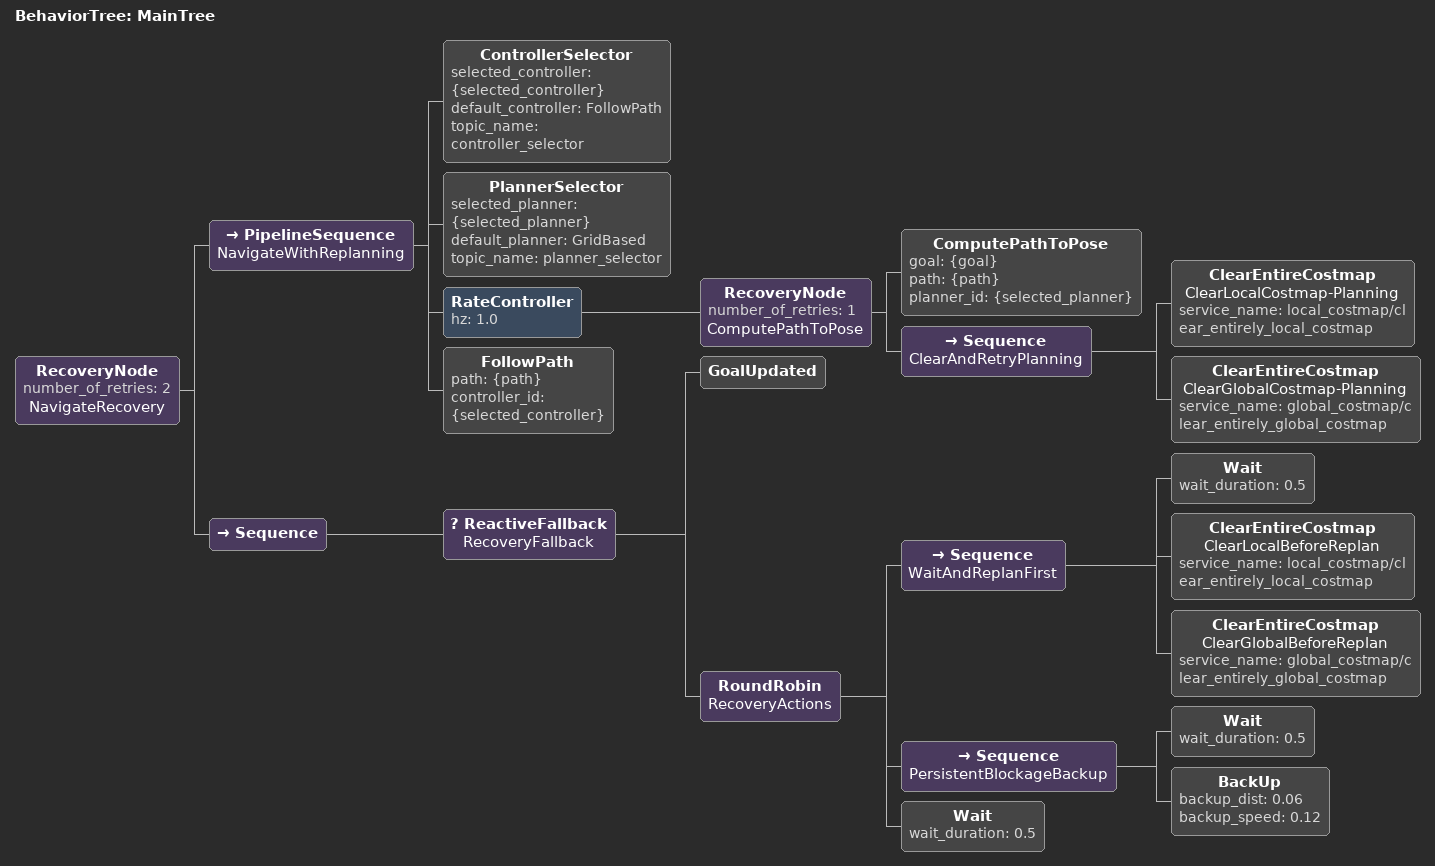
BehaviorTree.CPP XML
<?xml version='1.0' encoding='utf-8'?>
<root main_tree_to_execute="MainTree">
  <BehaviorTree ID="MainTree">
    <RecoveryNode number_of_retries="2" name="NavigateRecovery">
      <PipelineSequence name="NavigateWithReplanning">
        <ControllerSelector selected_controller="{selected_controller}" default_controller="FollowPath" topic_name="controller_selector" />
        <PlannerSelector selected_planner="{selected_planner}" default_planner="GridBased" topic_name="planner_selector" />
        <RateController hz="1.0">
          <RecoveryNode number_of_retries="1" name="ComputePathToPose">
            <ComputePathToPose goal="{goal}" path="{path}" planner_id="{selected_planner}" />
            <Sequence name="ClearAndRetryPlanning">
              <ClearEntireCostmap name="ClearLocalCostmap-Planning" service_name="local_costmap/clear_entirely_local_costmap" />
              <ClearEntireCostmap name="ClearGlobalCostmap-Planning" service_name="global_costmap/clear_entirely_global_costmap" />
            </Sequence>
          </RecoveryNode>
        </RateController>
        <FollowPath path="{path}" controller_id="{selected_controller}" />
      </PipelineSequence>
      <Sequence>
        <ReactiveFallback name="RecoveryFallback">
          <GoalUpdated />
          <RoundRobin name="RecoveryActions">
            <Sequence name="WaitAndReplanFirst">
              <Wait wait_duration="0.5" />
              <ClearEntireCostmap name="ClearLocalBeforeReplan" service_name="local_costmap/clear_entirely_local_costmap" />
              <ClearEntireCostmap name="ClearGlobalBeforeReplan" service_name="global_costmap/clear_entirely_global_costmap" />
            </Sequence>
            <Sequence name="PersistentBlockageBackup">
              <Wait wait_duration="0.5" />
              <BackUp backup_dist="0.06" backup_speed="0.12" />
            </Sequence>
            <Wait wait_duration="0.5" />
          </RoundRobin>
        </ReactiveFallback>
      </Sequence>
    </RecoveryNode>
  </BehaviorTree>
</root>
